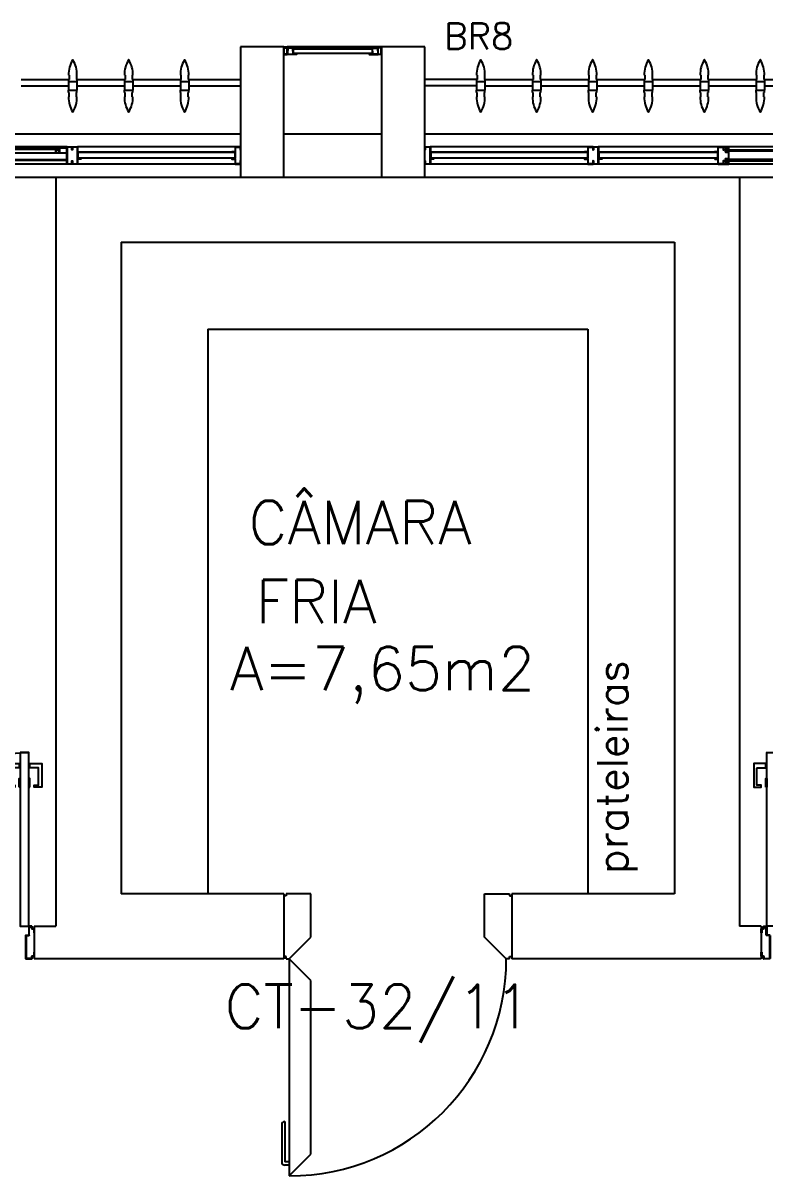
# Model space of a CAD drawing. Header units: millimetres. Extents: x 2128 to 2646, y 1972 to 2207.
# Drawn here: x 2345.61 to 2349.03, y 2048.37 to 2053.67 of the extents above; entities that cross this region are included whole.
import ezdxf

# ---------------------------------------------------------------- set-up
doc = ezdxf.new("R2010")
doc.units = ezdxf.units.MM
for name, color, linetype in [('AR-ALV', 2, 'Continuous'), ('AR-BRISES', 1, 'Continuous'), ('AR-ESQ', 1, 'Continuous'), ('AR-ESTC', 3, 'Continuous'), ('AR-PEITORIL', 1, 'Continuous'), ('AR-PORTA', 1, 'Continuous'), ('BR-PAINEL', 1, 'Continuous'), ('BR-SUPORTE', 1, 'Continuous'), ('BR-TEXTO', 2, 'Continuous'), ('CAMARA FRIA-CONG', 1, 'Continuous'), ('DT-ESQ-BAGUETE-C', 1, 'Continuous'), ('DT-ESQ-BAGUETE-V', 1, 'Continuous'), ('DT-ESQ-CHAPA DOBRADA-V', 1, 'Continuous'), ('DT-ESQ-MARCO-V', 1, 'Continuous'), ('DT-ESQ-PERFIL CADEIRA-C', 2, 'Continuous'), ('DT-ESQ-PERFIL CADEIRA-V', 2, 'Continuous'), ('DT-ESQ-PERFIL U-C', 2, 'Continuous'), ('DT-ESQ-PERFIL U-V', 1, 'Continuous'), ('DT-ESQ-VENEZIANA-C', 1, 'Continuous'), ('DT-ESQ-VENEZIANA-V', 1, 'Continuous'), ('DT-ESQ-VIDRO-C', 2, 'Continuous'), ('DT-ESQ-VIDRO-V', 71, 'Continuous'), ('DT-TXTMOD', 1, 'Continuous'), ('ENDEREÇO', 2, 'Continuous'), ('maçaneta', 1, 'Continuous'), ('mov', 1, 'Continuous'), ('PM-PERFIL U-C', 2, 'Continuous'), ('pm1', 2, 'Continuous'), ('pm2', 2, 'Continuous'), ('TEXTO', 2, 'Continuous'), ('Área', 2, 'Continuous')]:
    doc.layers.add(name, color=color, linetype=linetype)
doc.styles.add('S10', font='simplex.shx', dxfattribs={"height": 0.1})
doc.styles.add('S12', font='simplex.shx', dxfattribs={"width": 1.1, "height": 0.12})
doc.styles.add('S14', font='simplex.shx', dxfattribs={"height": 0.14})
doc.styles.add('UNB-100', font='simplex.shx', dxfattribs={"height": 0.2})
doc.styles.add('UNB1-100', font='simplex.shx', dxfattribs={"height": 0.2})

# ---------------------------------------------------------------- blocks, each defined once
blk = doc.blocks.new('pe100-alv-01p')
at = {"layer": 'maçaneta'}
for p, q in [((-0.025, 1.25), (-0.005, 1.25)), ((-0.025, 1.235), (-0.005, 1.235)), ((-0.005, 1.05), (-0.005, 1.235)), ((0.01, 1.065), (0.01, 1.235))]:
    blk.add_line(p, q, dxfattribs=at)
for centre, start, end in [((-0.005, 1.235), 360, 90), ((-0.005, 1.065), 270, 360)]:
    blk.add_arc(centre, 0.015, start, end, dxfattribs=at)
at = {"layer": 'mov'}
blk.add_arc((-0.025, 0.3), 1, 90, 180, dxfattribs=at)
at = {"layer": 'pm1'}
for p, q in [((-0.025, 1.3), (-0.125, 1.2)), ((-0.025, 1.3), (-0.025, 1.3)), ((-0.025, 0.3), (-0.025, 1.3)), ((-0.125, 1.2), (-0.125, 0.4)), ((-0.125, 0.4), (-0.025, 0.3)), ((-1.04, 0.29), (-1.05, 0.29)), ((-1.05, 0.01), (-1.05, 0.29)), ((-1.04, 0.3), (-1.025, 0.3)), ((-1.04, 0.3), (-1.04, 0.29)), ((-1.025, 0.3), (-0.925, 0.2)), ((-0.025, 0.3), (-0.125, 0.2)), ((-0.025, 0.3), (-0.025, 0.3)), ((-0.01, 0.3), (-0.025, 0.3)), ((-0.01, 0.3), (-0.01, 0.29)), ((-0.925, 0.2), (-0.925, 0)), ((-0.125, 0.2), (-0.125, 0)), ((-1.04, 0.01), (-1.05, 0.01)), ((-1.04, 0), (-1.04, 0.01)), ((-0.925, 0), (-1.04, 0)), ((-0.125, 0), (-0.01, 0)), ((-0.01, 0), (-0.01, 0.01))]:
    blk.add_line(p, q, dxfattribs=at)
at = {"layer": 'pm2'}
for p, q in [((-0.01, 0.29), (0, 0.29)), ((0, 0.01), (0, 0.29)), ((-0.01, 0.01), (0, 0.01))]:
    blk.add_line(p, q, dxfattribs=at)
blk = doc.blocks.new('EF51-P')
at = {"layer": 'DT-ESQ-BAGUETE-C', "ltscale": 0.1}
blk.add_lwpolyline([(0.8485, -0.125), (0.835, -0.125), (0.835, -0.1235), (0.848, -0.1235, 0.414214), (0.8485, -0.123), (0.8485, -0.112, 0.414214), (0.848, -0.1115), (0.835, -0.1115), (0.835, -0.11), (0.8485, -0.11, -0.414214), (0.85, -0.1115), (0.85, -0.1235, -0.414214)], format="xyb", close=True, dxfattribs=at)
at = {"layer": 'DT-ESQ-BAGUETE-V', "ltscale": 0.1}
blk.add_line((0.8485, -0.11), (1.3265, -0.11), dxfattribs=at)
at = {"layer": 'DT-ESQ-CHAPA DOBRADA-V', "ltscale": 0.1}
for p, q in [((0.8, -0.077), (1.3615, -0.077)), ((0.8, -0.08), (1.3615, -0.08))]:
    blk.add_line(p, q, dxfattribs=at)
at = {"layer": 'DT-ESQ-MARCO-V', "ltscale": 0.1}
for p, q in [((0.0235, -0.06), (0.7515, -0.06)), ((0.0235, -0.14), (0.7515, -0.14))]:
    blk.add_line(p, q, dxfattribs=at)
at = {"layer": 'DT-ESQ-PERFIL CADEIRA-C', "ltscale": 0.1}
blk.add_line((0.8, -0.1335), (0.8485, -0.1335), dxfattribs=at)
blk.add_lwpolyline([(0.8485, -0.135), (0.8, -0.135), (0.8, -0.1335), (0.835, -0.1335, -0.198912), (0.8339, -0.1331, -0.198913), (0.8335, -0.132), (0.8335, -0.112, 0.414214), (0.833, -0.1115), (0.8, -0.1115), (0.8, -0.11), (0.8335, -0.11, -0.414214), (0.835, -0.1115), (0.835, -0.1235), (0.835, -0.125), (0.835, -0.132), (0.8485, -0.132, -1)], format="xyb", close=True, dxfattribs=at)
at = {"layer": 'DT-ESQ-PERFIL CADEIRA-V', "ltscale": 0.1}
blk.add_line((0.8485, -0.135), (1.3265, -0.135), dxfattribs=at)
at = {"layer": 'DT-ESQ-PERFIL U-C', "ltscale": 0.1}
for points in [[(0.025, -0.1234), (0.025, -0.086), (0.0385, -0.086, 1), (0.0385, -0.083), (0.025, -0.083), (0.025, -0.0615, 0.414214), (0.0235, -0.06), (0.0015, -0.06, 0.414214), (0, -0.0615), (0, -0.075), (0.0015, -0.075), (0.0015, -0.0615), (0.0235, -0.0615), (0.0235, -0.083, 0.414214), (0.025, -0.0845, 0.414214), (0.0235, -0.086), (0.0235, -0.1234), (0.0235, -0.1385), (0.0015, -0.1385), (0.0015, -0.125), (0, -0.125), (0, -0.1385, 0.414214), (0.0015, -0.14), (0.0235, -0.14, 0.414214), (0.025, -0.1385)], [(0.04, -0.086), (0.0265, -0.086, 0.414214), (0.025, -0.0875), (0.025, -0.1145, 0.414214), (0.0265, -0.116), (0.04, -0.116), (0.04, -0.1145), (0.0265, -0.1145), (0.0265, -0.0875), (0.04, -0.0875)], [(0.75, -0.1234), (0.75, -0.086), (0.7365, -0.086, -1), (0.7365, -0.083), (0.75, -0.083), (0.75, -0.0615, -0.414214), (0.7515, -0.06), (0.7735, -0.06, -0.414214), (0.775, -0.0615), (0.775, -0.075), (0.7735, -0.075), (0.7735, -0.0615), (0.7515, -0.0615), (0.7515, -0.083, -0.414214), (0.75, -0.0845, -0.414214), (0.7515, -0.086), (0.7515, -0.1234), (0.7515, -0.1385), (0.7735, -0.1385), (0.7735, -0.125), (0.775, -0.125), (0.775, -0.1385, -0.414214), (0.7735, -0.14), (0.7515, -0.14, -0.414214), (0.75, -0.1385)], [(0.735, -0.086), (0.7485, -0.086, -0.414214), (0.75, -0.0875), (0.75, -0.1145, -0.414214), (0.7485, -0.116), (0.735, -0.116), (0.735, -0.1145), (0.7485, -0.1145), (0.7485, -0.0875), (0.735, -0.0875)], [(0.775, -0.0615, -0.414214), (0.7765, -0.06), (0.7985, -0.06, -0.414214), (0.8, -0.0615), (0.8, -0.1385, -0.414214), (0.7985, -0.14), (0.7765, -0.14, -0.414214), (0.775, -0.1385), (0.775, -0.125), (0.7765, -0.125), (0.7765, -0.138, 0.414214), (0.777, -0.1385), (0.798, -0.1385, 0.414214), (0.7985, -0.138), (0.7985, -0.062, 0.414214), (0.798, -0.0615), (0.777, -0.0615, 0.414214), (0.7765, -0.062), (0.7765, -0.075), (0.775, -0.075)]]:
    blk.add_lwpolyline(points, format="xyb", close=True, dxfattribs=at)
for points in [[(0.025, -0.0845), (0.0385, -0.0845)], [(0.75, -0.0845), (0.7365, -0.0845)]]:
    blk.add_lwpolyline(points, dxfattribs=at)
at = {"layer": 'DT-ESQ-PERFIL U-V', "ltscale": 0.1}
for p, q in [((0.7985, -0.06), (1.9515, -0.06)), ((0.7985, -0.14), (1.9515, -0.14))]:
    blk.add_line(p, q, dxfattribs=at)
at = {"layer": 'DT-ESQ-VENEZIANA-C', "ltscale": 0.1}
for p, q in [((0.0265, -0.113), (0.7485, -0.113)), ((0.0265, -0.1145), (0.7485, -0.1145))]:
    blk.add_line(p, q, dxfattribs=at)
at = {"layer": 'DT-ESQ-VENEZIANA-V', "ltscale": 0.1}
blk.add_line((0.0265, -0.0875), (0.7485, -0.0875), dxfattribs=at)
at = {"layer": 'DT-ESQ-VIDRO-C', "ltscale": 0.1}
blk.add_lwpolyline([(0.838, -0.13), (0.838, -0.127), (1.337, -0.127), (1.337, -0.13)], close=True, dxfattribs=at)
at = {"layer": 'DT-TXTMOD', "ltscale": 0.1, "style": 'S10', "flags": 3}
for tag, p in [('M01', (0.025, -0.28)), ('M02', (0.3253, -0.28)), ('M03', (0.627, -0.28)), ('M04', (0.9288, -0.28)), ('M05', (1.2306, -0.28)), ('M06', (1.5323, -0.28)), ('M07', (1.8341, -0.28)), ('M08', (2.1359, -0.28)), ('M09', (2.4376, -0.28)), ('M10', (2.7394, -0.28)), ('M11', (3.0412, -0.28)), ('M12', (3.3429, -0.28)), ('M13', (3.6447, -0.28)), ('M14', (3.9464, -0.28)), ('M15', (4.2482, -0.28)), ('M16', (4.55, -0.28)), ('M17', (4.8517, -0.28))]:
    blk.add_attdef(tag, p, '', height=0.1, dxfattribs=at)
blk = doc.blocks.new('EF54-P')
at = {"layer": 'DT-ESQ-MARCO-V', "ltscale": 0.1}
for p, q in [((3.1985, -0.06), (3.7515, -0.06)), ((3.7985, -0.06), (4.3515, -0.06)), ((4.3985, -0.06), (5.1265, -0.06)), ((3.1985, -0.14), (3.7515, -0.14)), ((3.7985, -0.14), (4.3515, -0.14)), ((4.3985, -0.14), (5.1265, -0.14))]:
    blk.add_line(p, q, dxfattribs=at)
at = {"layer": 'DT-ESQ-PERFIL U-C', "ltscale": 0.1}
for points in [[(3.75, -0.1285), (3.75, -0.1385, 0.414214), (3.7515, -0.14), (3.7735, -0.14, 0.414214), (3.775, -0.1385), (3.775, -0.125), (3.7735, -0.125), (3.7735, -0.138, -0.414214), (3.773, -0.1385), (3.752, -0.1385, -0.414214), (3.7515, -0.138), (3.7515, -0.1285), (3.7645, -0.1285, 0.414214), (3.766, -0.127), (3.766, -0.117, 0.414214), (3.7645, -0.1155), (3.7515, -0.1155), (3.7515, -0.0845), (3.7645, -0.0845, 0.414214), (3.766, -0.083), (3.766, -0.073, 0.414214), (3.7645, -0.0715), (3.7515, -0.0715), (3.7515, -0.062, -0.414214), (3.752, -0.0615), (3.773, -0.0615, -0.414214), (3.7735, -0.062), (3.7735, -0.075), (3.775, -0.075), (3.775, -0.0615, 0.414214), (3.7735, -0.06), (3.7515, -0.06, 0.414214), (3.75, -0.0615), (3.75, -0.0715, 0.414214), (3.7515, -0.073), (3.7645, -0.073), (3.7645, -0.083), (3.7515, -0.083), (3.7515, -0.083, 0.414214), (3.75, -0.0845), (3.75, -0.1155, 0.414214), (3.7515, -0.117), (3.7515, -0.117), (3.7645, -0.117), (3.7645, -0.127), (3.7515, -0.127, 0.414214)], [(3.8, -0.1234), (3.8, -0.086), (3.8135, -0.086, 1), (3.8135, -0.083), (3.8, -0.083), (3.8, -0.0615, 0.414214), (3.7985, -0.06), (3.7765, -0.06, 0.414214), (3.775, -0.0615), (3.775, -0.075), (3.7765, -0.075), (3.7765, -0.0615), (3.7985, -0.0615), (3.7985, -0.083, 0.414214), (3.8, -0.0845, 0.414214), (3.7985, -0.086), (3.7985, -0.1234), (3.7985, -0.1385), (3.7765, -0.1385), (3.7765, -0.125), (3.775, -0.125), (3.775, -0.1385, 0.414214), (3.7765, -0.14), (3.7985, -0.14, 0.414214), (3.8, -0.1385)], [(3.815, -0.086), (3.8015, -0.086, 0.414214), (3.8, -0.0875), (3.8, -0.1145, 0.414214), (3.8015, -0.116), (3.815, -0.116), (3.815, -0.1145), (3.8015, -0.1145), (3.8015, -0.0875), (3.815, -0.0875)], [(4.35, -0.1234), (4.35, -0.086), (4.3365, -0.086, -1), (4.3365, -0.083), (4.35, -0.083), (4.35, -0.0615, -0.414214), (4.3515, -0.06), (4.3735, -0.06, -0.414214), (4.375, -0.0615), (4.375, -0.075), (4.3735, -0.075), (4.3735, -0.0615), (4.3515, -0.0615), (4.3515, -0.083, -0.414214), (4.35, -0.0845, -0.414214), (4.3515, -0.086), (4.3515, -0.1234), (4.3515, -0.1385), (4.3735, -0.1385), (4.3735, -0.125), (4.375, -0.125), (4.375, -0.1385, -0.414214), (4.3735, -0.14), (4.3515, -0.14, -0.414214), (4.35, -0.1385)], [(4.335, -0.086), (4.3485, -0.086, -0.414214), (4.35, -0.0875), (4.35, -0.1145, -0.414214), (4.3485, -0.116), (4.335, -0.116), (4.335, -0.1145), (4.3485, -0.1145), (4.3485, -0.0875), (4.335, -0.0875)], [(4.4, -0.1234), (4.4, -0.086), (4.4135, -0.086, 1), (4.4135, -0.083), (4.4, -0.083), (4.4, -0.0615, 0.414214), (4.3985, -0.06), (4.3765, -0.06, 0.414214), (4.375, -0.0615), (4.375, -0.075), (4.3765, -0.075), (4.3765, -0.0615), (4.3985, -0.0615), (4.3985, -0.083, 0.414214), (4.4, -0.0845, 0.414214), (4.3985, -0.086), (4.3985, -0.1234), (4.3985, -0.1385), (4.3765, -0.1385), (4.3765, -0.125), (4.375, -0.125), (4.375, -0.1385, 0.414214), (4.3765, -0.14), (4.3985, -0.14, 0.414214), (4.4, -0.1385)], [(4.415, -0.086), (4.4015, -0.086, 0.414214), (4.4, -0.0875), (4.4, -0.1145, 0.414214), (4.4015, -0.116), (4.415, -0.116), (4.415, -0.1145), (4.4015, -0.1145), (4.4015, -0.0875), (4.415, -0.0875)], [(5.125, -0.1234), (5.125, -0.086), (5.1115, -0.086, -1), (5.1115, -0.083), (5.125, -0.083), (5.125, -0.0615, -0.414214), (5.1265, -0.06), (5.1485, -0.06, -0.414214), (5.15, -0.0615), (5.15, -0.075), (5.1485, -0.075), (5.1485, -0.0615), (5.1265, -0.0615), (5.1265, -0.083, -0.414214), (5.125, -0.0845, -0.414214), (5.1265, -0.086), (5.1265, -0.1234), (5.1265, -0.1385), (5.1485, -0.1385), (5.1485, -0.125), (5.15, -0.125), (5.15, -0.1385, -0.414214), (5.1485, -0.14), (5.1265, -0.14, -0.414214), (5.125, -0.1385)], [(5.11, -0.086), (5.1235, -0.086, -0.414214), (5.125, -0.0875), (5.125, -0.1145, -0.414214), (5.1235, -0.116), (5.11, -0.116), (5.11, -0.1145), (5.1235, -0.1145), (5.1235, -0.0875), (5.11, -0.0875)]]:
    blk.add_lwpolyline(points, format="xyb", close=True, dxfattribs=at)
for points in [[(3.8, -0.0845), (3.8135, -0.0845)], [(4.35, -0.0845), (4.3365, -0.0845)], [(4.4, -0.0845), (4.4135, -0.0845)], [(5.125, -0.0845), (5.1115, -0.0845)]]:
    blk.add_lwpolyline(points, dxfattribs=at)
at = {"layer": 'DT-ESQ-VENEZIANA-C', "ltscale": 0.1}
for p, q in [((3.8015, -0.113), (4.3485, -0.113)), ((3.8015, -0.1145), (4.3485, -0.1145)), ((4.4015, -0.113), (5.1235, -0.113)), ((4.4015, -0.1145), (5.1235, -0.1145))]:
    blk.add_line(p, q, dxfattribs=at)
at = {"layer": 'DT-ESQ-VENEZIANA-V', "ltscale": 0.1}
for p, q in [((3.8015, -0.0875), (4.3485, -0.0875)), ((4.4015, -0.0875), (5.1235, -0.0875))]:
    blk.add_line(p, q, dxfattribs=at)
at = {"layer": 'DT-ESQ-VIDRO-C', "ltscale": 0.1}
blk.add_lwpolyline([(3.7625, -0.081), (3.7625, -0.075), (3.1875, -0.075), (3.1875, -0.081)], close=True, dxfattribs=at)
at = {"layer": 'DT-ESQ-VIDRO-V', "ltscale": 0.1}
blk.add_lwpolyline([(3.7625, -0.119), (3.7625, -0.125), (3.1875, -0.125), (3.1875, -0.119)], close=True, dxfattribs=at)
at = {"layer": 'DT-TXTMOD', "ltscale": 0.1, "style": 'S10', "flags": 3}
for tag, p in [('M01', (0.025, -0.28)), ('M02', (0.3253, -0.28)), ('M03', (0.627, -0.28)), ('M04', (0.9288, -0.28)), ('M05', (1.2306, -0.28)), ('M06', (1.5323, -0.28)), ('M07', (1.8341, -0.28)), ('M08', (2.1359, -0.28)), ('M09', (2.4376, -0.28)), ('M10', (2.7394, -0.28)), ('M11', (3.0412, -0.28)), ('M12', (3.3429, -0.28)), ('M13', (3.6447, -0.28)), ('M14', (3.9464, -0.28)), ('M15', (4.2482, -0.28)), ('M16', (4.55, -0.28)), ('M17', (4.8517, -0.28))]:
    blk.add_attdef(tag, p, '', height=0.1, dxfattribs=at)
blk = doc.blocks.new('BR-MODULO8')
at = {"layer": 'BR-PAINEL'}
for p, q in [((-4.9117, 0.27), (-4.9092, 0.27)), ((-4.9092, 0.27), (-4.9092, 0.25)), ((-4.8758, 0.27), (-4.8758, 0.25)), ((-4.8733, 0.27), (-4.8758, 0.27)), ((-4.6542, 0.27), (-4.6517, 0.27)), ((-4.6517, 0.27), (-4.6517, 0.25)), ((-4.6183, 0.27), (-4.6183, 0.25)), ((-4.6158, 0.27), (-4.6183, 0.27)), ((-4.3967, 0.27), (-4.3942, 0.27)), ((-4.3942, 0.27), (-4.3942, 0.25)), ((-4.3608, 0.27), (-4.3608, 0.25)), ((-4.3583, 0.27), (-4.3608, 0.27)), ((-4.1392, 0.27), (-4.1367, 0.27)), ((-4.1367, 0.27), (-4.1367, 0.25)), ((-4.1033, 0.27), (-4.1033, 0.25)), ((-4.1008, 0.27), (-4.1033, 0.27)), ((-3.8817, 0.27), (-3.8792, 0.27)), ((-3.8792, 0.27), (-3.8792, 0.25)), ((-3.8458, 0.27), (-3.8458, 0.25)), ((-3.8433, 0.27), (-3.8458, 0.27)), ((-3.6242, 0.27), (-3.6217, 0.27)), ((-3.6217, 0.27), (-3.6217, 0.25)), ((-3.5883, 0.27), (-3.5883, 0.25)), ((-3.5858, 0.27), (-3.5883, 0.27)), ((-0.7917, 0.27), (-0.7892, 0.27)), ((-0.7892, 0.27), (-0.7892, 0.25)), ((-0.7558, 0.27), (-0.7558, 0.25)), ((-0.7533, 0.27), (-0.7558, 0.27)), ((-0.5342, 0.27), (-0.5317, 0.27)), ((-0.5317, 0.27), (-0.5317, 0.25)), ((-0.4958, 0.27), (-0.4983, 0.27)), ((-0.4983, 0.27), (-0.4983, 0.25)), ((-0.2767, 0.27), (-0.2742, 0.27)), ((-0.2742, 0.27), (-0.2742, 0.25)), ((-0.2408, 0.27), (-0.2408, 0.25)), ((-0.2383, 0.27), (-0.2408, 0.27)), ((-4.9117, 0.25), (-4.9117, 0.24)), ((-4.9117, 0.25), (-4.9092, 0.25)), ((-4.9117, 0.24), (-4.8733, 0.24)), ((-4.9117, 0.24), (-4.9117, 0.2)), ((-4.8733, 0.25), (-4.8758, 0.25)), ((-4.8733, 0.25), (-4.8733, 0.24)), ((-4.8733, 0.24), (-4.8733, 0.2)), ((-4.6542, 0.25), (-4.6542, 0.24)), ((-4.6542, 0.25), (-4.6517, 0.25)), ((-4.6542, 0.24), (-4.6158, 0.24)), ((-4.6542, 0.24), (-4.6542, 0.2)), ((-4.6158, 0.25), (-4.6183, 0.25)), ((-4.6158, 0.25), (-4.6158, 0.24)), ((-4.6158, 0.24), (-4.6158, 0.2)), ((-4.3967, 0.25), (-4.3967, 0.24)), ((-4.3967, 0.25), (-4.3942, 0.25)), ((-4.3967, 0.24), (-4.3583, 0.24)), ((-4.3967, 0.24), (-4.3967, 0.2)), ((-4.3583, 0.25), (-4.3608, 0.25)), ((-4.3583, 0.25), (-4.3583, 0.24)), ((-4.3583, 0.24), (-4.3583, 0.2)), ((-4.1392, 0.25), (-4.1392, 0.24)), ((-4.1392, 0.25), (-4.1367, 0.25)), ((-4.1392, 0.24), (-4.1008, 0.24)), ((-4.1392, 0.24), (-4.1392, 0.2)), ((-4.1008, 0.25), (-4.1033, 0.25)), ((-4.1008, 0.25), (-4.1008, 0.24)), ((-4.1008, 0.24), (-4.1008, 0.2)), ((-3.8817, 0.25), (-3.8817, 0.24)), ((-3.8817, 0.25), (-3.8792, 0.25)), ((-3.8817, 0.24), (-3.8433, 0.24)), ((-3.8817, 0.24), (-3.8817, 0.2)), ((-3.8433, 0.25), (-3.8458, 0.25)), ((-3.8433, 0.25), (-3.8433, 0.24)), ((-3.8433, 0.24), (-3.8433, 0.2)), ((-3.6242, 0.25), (-3.6242, 0.24)), ((-3.6242, 0.25), (-3.6217, 0.25)), ((-3.6242, 0.24), (-3.5858, 0.24)), ((-3.6242, 0.24), (-3.6242, 0.2)), ((-3.5858, 0.25), (-3.5883, 0.25)), ((-3.5858, 0.25), (-3.5858, 0.24)), ((-3.5858, 0.24), (-3.5858, 0.2)), ((-0.7917, 0.25), (-0.7917, 0.24)), ((-0.7917, 0.25), (-0.7892, 0.25)), ((-0.7917, 0.24), (-0.7533, 0.24)), ((-0.7917, 0.24), (-0.7917, 0.2)), ((-0.7533, 0.25), (-0.7558, 0.25)), ((-0.7533, 0.25), (-0.7533, 0.24)), ((-0.7533, 0.24), (-0.7533, 0.2)), ((-0.5342, 0.25), (-0.5317, 0.25)), ((-0.5342, 0.25), (-0.5342, 0.24)), ((-0.5342, 0.24), (-0.5342, 0.2)), ((-0.5342, 0.24), (-0.4958, 0.24)), ((-0.4958, 0.25), (-0.4983, 0.25)), ((-0.4958, 0.25), (-0.4958, 0.24)), ((-0.4958, 0.24), (-0.4958, 0.2)), ((-0.2767, 0.25), (-0.2767, 0.24)), ((-0.2767, 0.25), (-0.2742, 0.25)), ((-0.2767, 0.24), (-0.2383, 0.24)), ((-0.2767, 0.24), (-0.2767, 0.2)), ((-0.2383, 0.25), (-0.2408, 0.25)), ((-0.2383, 0.25), (-0.2383, 0.24)), ((-0.2383, 0.24), (-0.2383, 0.2)), ((-4.9117, 0.2), (-4.8733, 0.2)), ((-4.9117, 0.19), (-4.9117, 0.2)), ((-4.9117, 0.19), (-4.9092, 0.19)), ((-4.9117, 0.17), (-4.9092, 0.17)), ((-4.9092, 0.17), (-4.9092, 0.19)), ((-4.8733, 0.19), (-4.8758, 0.19)), ((-4.8758, 0.17), (-4.8758, 0.19)), ((-4.8733, 0.17), (-4.8758, 0.17)), ((-4.8733, 0.19), (-4.8733, 0.2)), ((-4.6542, 0.2), (-4.6158, 0.2)), ((-4.6542, 0.19), (-4.6542, 0.2)), ((-4.6542, 0.19), (-4.6517, 0.19)), ((-4.6542, 0.17), (-4.6517, 0.17)), ((-4.6517, 0.17), (-4.6517, 0.19)), ((-4.6158, 0.19), (-4.6183, 0.19)), ((-4.6183, 0.17), (-4.6183, 0.19)), ((-4.6158, 0.17), (-4.6183, 0.17)), ((-4.6158, 0.19), (-4.6158, 0.2)), ((-4.3967, 0.2), (-4.3583, 0.2)), ((-4.3967, 0.19), (-4.3967, 0.2)), ((-4.3967, 0.19), (-4.3942, 0.19)), ((-4.3967, 0.17), (-4.3942, 0.17)), ((-4.3942, 0.17), (-4.3942, 0.19)), ((-4.3583, 0.19), (-4.3608, 0.19)), ((-4.3608, 0.17), (-4.3608, 0.19)), ((-4.3583, 0.17), (-4.3608, 0.17)), ((-4.3583, 0.19), (-4.3583, 0.2)), ((-4.1392, 0.2), (-4.1008, 0.2)), ((-4.1392, 0.19), (-4.1392, 0.2)), ((-4.1392, 0.19), (-4.1367, 0.19)), ((-4.1392, 0.17), (-4.1367, 0.17)), ((-4.1367, 0.17), (-4.1367, 0.19)), ((-4.1008, 0.19), (-4.1033, 0.19)), ((-4.1033, 0.17), (-4.1033, 0.19)), ((-4.1008, 0.17), (-4.1033, 0.17)), ((-4.1008, 0.19), (-4.1008, 0.2)), ((-3.8817, 0.2), (-3.8433, 0.2)), ((-3.8817, 0.19), (-3.8817, 0.2)), ((-3.8817, 0.19), (-3.8792, 0.19)), ((-3.8817, 0.17), (-3.8792, 0.17)), ((-3.8792, 0.17), (-3.8792, 0.19)), ((-3.8433, 0.19), (-3.8458, 0.19)), ((-3.8458, 0.17), (-3.8458, 0.19)), ((-3.8433, 0.17), (-3.8458, 0.17)), ((-3.8433, 0.19), (-3.8433, 0.2)), ((-3.6242, 0.2), (-3.5858, 0.2)), ((-3.6242, 0.19), (-3.6242, 0.2)), ((-3.6242, 0.19), (-3.6217, 0.19)), ((-3.6242, 0.17), (-3.6217, 0.17)), ((-3.6217, 0.17), (-3.6217, 0.19)), ((-3.5858, 0.19), (-3.5883, 0.19)), ((-3.5883, 0.17), (-3.5883, 0.19)), ((-3.5858, 0.17), (-3.5883, 0.17)), ((-3.5858, 0.19), (-3.5858, 0.2)), ((-0.7917, 0.2), (-0.7533, 0.2)), ((-0.7917, 0.19), (-0.7917, 0.2)), ((-0.7917, 0.19), (-0.7892, 0.19)), ((-0.7917, 0.17), (-0.7892, 0.17)), ((-0.7892, 0.17), (-0.7892, 0.19)), ((-0.7533, 0.19), (-0.7558, 0.19)), ((-0.7558, 0.17), (-0.7558, 0.19)), ((-0.7533, 0.17), (-0.7558, 0.17)), ((-0.7533, 0.19), (-0.7533, 0.2)), ((-0.5342, 0.19), (-0.5342, 0.2)), ((-0.5342, 0.2), (-0.4958, 0.2)), ((-0.5342, 0.19), (-0.5317, 0.19)), ((-0.5342, 0.17), (-0.5317, 0.17)), ((-0.5317, 0.17), (-0.5317, 0.19)), ((-0.4983, 0.17), (-0.4983, 0.19)), ((-0.4958, 0.19), (-0.4983, 0.19)), ((-0.4958, 0.17), (-0.4983, 0.17)), ((-0.4958, 0.19), (-0.4958, 0.2)), ((-0.2767, 0.2), (-0.2383, 0.2)), ((-0.2767, 0.19), (-0.2767, 0.2)), ((-0.2767, 0.19), (-0.2742, 0.19)), ((-0.2767, 0.17), (-0.2742, 0.17)), ((-0.2742, 0.17), (-0.2742, 0.19)), ((-0.2383, 0.19), (-0.2408, 0.19)), ((-0.2408, 0.17), (-0.2408, 0.19)), ((-0.2383, 0.17), (-0.2408, 0.17)), ((-0.2383, 0.19), (-0.2383, 0.2))]:
    blk.add_line(p, q, dxfattribs=at)
for centre, radius, start, end in [((-4.7867, 0.2739), 0.1251, 148.4721, 181.772), ((-4.8925, 0.3387), 0.001, 37.1012, 142.8988), ((-4.9983, 0.2739), 0.1251, 358.228, 31.5279), ((-4.5292, 0.2739), 0.1251, 148.4721, 181.772), ((-4.635, 0.3387), 0.001, 37.1012, 142.8988), ((-4.7408, 0.2739), 0.1251, 358.228, 31.5279), ((-4.2717, 0.2739), 0.1251, 148.4721, 181.772), ((-4.3775, 0.3387), 0.001, 37.1012, 142.8988), ((-4.4833, 0.2739), 0.1251, 358.228, 31.5279), ((-4.0142, 0.2739), 0.1251, 148.4721, 181.772), ((-4.12, 0.3387), 0.001, 37.1012, 142.8988), ((-4.2258, 0.2739), 0.1251, 358.228, 31.5279), ((-3.7567, 0.2739), 0.1251, 148.4721, 181.772), ((-3.8625, 0.3387), 0.001, 37.1012, 142.8988), ((-3.9683, 0.2739), 0.1251, 358.228, 31.5279), ((-3.4992, 0.2739), 0.1251, 148.4721, 181.772), ((-3.605, 0.3387), 0.001, 37.1012, 142.8988), ((-3.7108, 0.2739), 0.1251, 358.228, 31.5279), ((-0.6667, 0.2739), 0.1251, 148.4721, 181.772), ((-0.7725, 0.3387), 0.001, 37.1012, 142.8988), ((-0.8783, 0.2739), 0.1251, 358.228, 31.5279), ((-0.4092, 0.2739), 0.1251, 148.4721, 181.772), ((-0.515, 0.3387), 0.001, 37.1012, 142.8988), ((-0.6208, 0.2739), 0.1251, 358.228, 31.5279), ((-0.1517, 0.2739), 0.1251, 148.4721, 181.772), ((-0.2575, 0.3387), 0.001, 37.1012, 142.8988), ((-0.3633, 0.2739), 0.1251, 358.228, 31.5279), ((-4.7867, 0.1661), 0.1251, 178.228, 211.5279), ((-4.9983, 0.1661), 0.1251, 328.4721, 1.772), ((-4.5292, 0.1661), 0.1251, 178.228, 211.5279), ((-4.7408, 0.1661), 0.1251, 328.4721, 1.772), ((-4.2717, 0.1661), 0.1251, 178.228, 211.5279), ((-4.4833, 0.1661), 0.1251, 328.4721, 1.772), ((-4.0142, 0.1661), 0.1251, 178.228, 211.5279), ((-4.2258, 0.1661), 0.1251, 328.4721, 1.772), ((-3.7567, 0.1661), 0.1251, 178.228, 211.5279), ((-3.9683, 0.1661), 0.1251, 328.4721, 1.772), ((-3.4992, 0.1661), 0.1251, 178.228, 211.5279), ((-3.7108, 0.1661), 0.1251, 328.4721, 1.772), ((-0.6667, 0.1661), 0.1251, 178.228, 211.5279), ((-0.8783, 0.1661), 0.1251, 328.4721, 1.772), ((-0.4092, 0.1661), 0.1251, 178.228, 211.5279), ((-0.6208, 0.1661), 0.1251, 328.4721, 1.772), ((-0.1517, 0.1661), 0.1251, 178.228, 211.5279), ((-0.3633, 0.1661), 0.1251, 328.4721, 1.772), ((-4.8925, 0.1013), 0.001, 217.1012, 322.8988), ((-4.635, 0.1013), 0.001, 217.1012, 322.8988), ((-4.3775, 0.1013), 0.001, 217.1012, 322.8988), ((-4.12, 0.1013), 0.001, 217.1012, 322.8988), ((-3.8625, 0.1013), 0.001, 217.1012, 322.8988), ((-3.605, 0.1013), 0.001, 217.1012, 322.8988), ((-0.7725, 0.1013), 0.001, 217.1012, 322.8988), ((-0.515, 0.1013), 0.001, 217.1012, 322.8988), ((-0.2575, 0.1013), 0.001, 217.1012, 322.8988)]:
    blk.add_arc(centre, radius, start, end, dxfattribs=at)
at = {"layer": 'BR-SUPORTE'}
for p, q in [((-4.9117, 0.25), (-5.15, 0.25)), ((-4.9117, 0.22), (-5.15, 0.22)), ((-4.8733, 0.25), (-4.6517, 0.25)), ((-4.8733, 0.22), (-4.6542, 0.22)), ((-4.6158, 0.25), (-4.3942, 0.25)), ((-4.6158, 0.22), (-4.3967, 0.22)), ((-4.3583, 0.25), (-4.1367, 0.25)), ((-4.3583, 0.22), (-4.1392, 0.22)), ((-4.1008, 0.25), (-3.8792, 0.25)), ((-4.1008, 0.22), (-3.8817, 0.22)), ((-3.8433, 0.25), (-3.6217, 0.25)), ((-3.8433, 0.22), (-3.6242, 0.22)), ((-3.5858, 0.25), (-3.3642, 0.25)), ((-3.5858, 0.22), (-3.3667, 0.22)), ((-1.0108, 0.25), (-0.7892, 0.25)), ((-1.0108, 0.22), (-0.7917, 0.22)), ((-0.7533, 0.25), (-0.5317, 0.25)), ((-0.7533, 0.22), (-0.5342, 0.22)), ((-0.4958, 0.25), (-0.2742, 0.25)), ((-0.4958, 0.22), (-0.2767, 0.22)), ((-0.2383, 0.25), (0, 0.25)), ((-0.2383, 0.22), (0, 0.22))]:
    blk.add_line(p, q, dxfattribs=at)
blk = doc.blocks.new('PM3')
at = {"layer": 'maçaneta'}
for points in [[(0.02, 0.825), (-0.035, 0.825), (-0.035, 0.715), (0, 0.715), (0, 0.725), (-0.02, 0.725), (-0.02, 0.8035, -0.414214), (-0.0185, 0.805), (0.02, 0.805)], [(0.125, 0.825), (0.07, 0.825), (0.07, 0.805), (0.1085, 0.805, -0.414214), (0.11, 0.8035), (0.11, 0.725), (0.09, 0.725), (0.09, 0.715), (0.125, 0.715)]]:
    blk.add_lwpolyline(points, format="xyb", close=True, dxfattribs=at)
for points in [[(0.02, 0.715), (0.02, 0.755), (0.025, 0.755), (0.025, 0.715)], [(0.07, 0.715), (0.07, 0.755), (0.065, 0.755), (0.065, 0.715)]]:
    blk.add_lwpolyline(points, close=True, dxfattribs=at)
at = {"layer": 'mov'}
blk.add_arc((0.025, 0.075), 0.8, 0, 90, dxfattribs=at)
at = {"layer": 'PM-PERFIL U-C'}
for p, q in [((0, 0.045), (0, 0.0635)), ((0.0015, 0.065), (0.01, 0.065)), ((0.002, 0.063), (0.002, 0.045)), ((0.0105, 0.063), (0.002, 0.063)), ((0.01, 0.065), (0.01, 0.0735)), ((0.0115, 0.075), (0.0235, 0.075)), ((0.012, 0.073), (0.012, 0.0645)), ((0.023, 0.073), (0.012, 0.073)), ((0.023, 0.0335), (0.023, 0.073)), ((0.025, 0.0735), (0.025, 0.034)), ((0.825, 0.0735), (0.825, 0.034)), ((0.8385, 0.075), (0.8265, 0.075)), ((0.827, 0.073), (0.838, 0.073)), ((0.827, 0.0335), (0.827, 0.073)), ((0.838, 0.073), (0.838, 0.0645)), ((0.8395, 0.063), (0.848, 0.063)), ((0.84, 0.065), (0.84, 0.0735)), ((0.8485, 0.065), (0.84, 0.065)), ((0.848, 0.063), (0.848, 0.045)), ((0.85, 0.045), (0.85, 0.0635)), ((0.002, 0.045), (0, 0.045)), ((0.038, 0.032), (0.0245, 0.032)), ((0.0385, 0.034), (0.025, 0.034)), ((0.038, 0.032), (0.038, -0.073)), ((0.04, 0.0325), (0.04, -0.0735)), ((0.81, 0.0325), (0.81, -0.0735)), ((0.8115, 0.034), (0.825, 0.034)), ((0.812, 0.032), (0.8255, 0.032)), ((0.812, 0.032), (0.812, -0.073)), ((0.848, 0.045), (0.85, 0.045)), ((0, -0.045), (0.002, -0.045)), ((0, -0.0635), (0, -0.045)), ((0.002, -0.045), (0.002, -0.063)), ((0.85, -0.045), (0.848, -0.045)), ((0.848, -0.045), (0.848, -0.063)), ((0.85, -0.0635), (0.85, -0.045)), ((0.01, -0.065), (0.0015, -0.065)), ((0.002, -0.063), (0.0105, -0.063)), ((0.01, -0.0735), (0.01, -0.065)), ((0.0385, -0.075), (0.0115, -0.075)), ((0.012, -0.0645), (0.012, -0.073)), ((0.012, -0.073), (0.038, -0.073)), ((0.8115, -0.075), (0.8385, -0.075)), ((0.838, -0.073), (0.812, -0.073)), ((0.838, -0.0645), (0.838, -0.073)), ((0.848, -0.063), (0.8395, -0.063)), ((0.84, -0.0735), (0.84, -0.065)), ((0.84, -0.065), (0.8485, -0.065))]:
    blk.add_line(p, q, dxfattribs=at)
for centre, start, end in [((0.0015, 0.0635), 90, 180), ((0.0115, 0.0735), 90, 180), ((0.0105, 0.0645), 270, 0), ((0.0235, 0.0735), 360, 90), ((0.8265, 0.0735), 90, 180), ((0.8395, 0.0645), 180, 270), ((0.8385, 0.0735), 0, 90), ((0.8485, 0.0635), 0, 90), ((0.0245, 0.0335), 180, 270), ((0.0385, 0.0325), 0, 90), ((0.8115, 0.0325), 90, 180), ((0.8255, 0.0335), 270, 0), ((0.0015, -0.0635), 180, 270), ((0.0115, -0.0735), 180, 270), ((0.0105, -0.0645), 0, 90), ((0.0385, -0.0735), 269.9386, 0), ((0.8115, -0.0735), 180, 270.0614), ((0.8395, -0.0645), 90, 180), ((0.8385, -0.0735), 270, 0), ((0.8485, -0.0635), 270, 0)]:
    blk.add_arc(centre, 0.0015, start, end, dxfattribs=at)
at = {"layer": 'pm1'}
blk.add_lwpolyline([(0.065, 0.875), (0.065, 0.075), (0.025, 0.075), (0.025, 0.875)], close=True, dxfattribs=at)
blk = doc.blocks.new('EF01C-P')
at = {"layer": 'DT-ESQ-BAGUETE-C', "ltscale": 0.1}
for points in [[(0.0015, 0.035), (0.015, 0.035), (0.015, 0.0335), (0.0015, 0.0335), (0.0015, 0.005), (0.015, 0.005), (0.015, 0.0035), (0.0015, 0.0035, -0.414214), (0, 0.005), (0, 0.0335, -0.414214)], [(0.4485, 0.035), (0.435, 0.035), (0.435, 0.0335), (0.4485, 0.0335), (0.4485, 0.005), (0.435, 0.005), (0.435, 0.0035), (0.4485, 0.0035, 0.414214), (0.45, 0.005), (0.45, 0.0335, 0.414214)]]:
    blk.add_lwpolyline(points, format="xyb", close=True, dxfattribs=at)
at = {"layer": 'DT-ESQ-PERFIL CADEIRA-C', "ltscale": 0.1}
for points in [[(0.01, 0.0015), (0.01, 0.003), (0.0015, 0.003, 1), (0.0015, 0), (0.015, 0, 0.414214), (0.0165, 0.0015), (0.0165, 0.0335), (0.043, 0.0335)], [(0.043, 0.0065), (0.018, 0.0065), (0.018, 0.0165), (0.0165, 0.0165), (0.0165, 0.0065, 0.414214), (0.018, 0.005), (0.043, 0.005), (0.0565, 0.005, 1), (0.0565, 0.008), (0.043, 0.008), (0.043, 0.02), (0.043, 0.032), (0.0565, 0.032, 1), (0.0565, 0.035), (0.043, 0.035), (0.0165, 0.035, 0.414214), (0.015, 0.0335), (0.015, 0.0015), (0.0015, 0.0015)], [(0.0415, 0.02), (0.0415, 0.032, -0.414214), (0.043, 0.0335), (0.0565, 0.0335)], [(0.0415, 0.02), (0.0415, 0.008, 0.414214), (0.043, 0.0065), (0.0565, 0.0065)], [(0.407, 0.0065), (0.432, 0.0065), (0.432, 0.0165), (0.4335, 0.0165), (0.4335, 0.0065, -0.414214), (0.432, 0.005), (0.407, 0.005), (0.3935, 0.005, -1), (0.3935, 0.008), (0.407, 0.008), (0.407, 0.02), (0.407, 0.032), (0.3935, 0.032, -1), (0.3935, 0.035), (0.407, 0.035), (0.4335, 0.035, -0.414214), (0.435, 0.0335), (0.435, 0.0015), (0.4485, 0.0015)], [(0.4085, 0.02), (0.4085, 0.032, 0.414214), (0.407, 0.0335), (0.3935, 0.0335)], [(0.4085, 0.02), (0.4085, 0.008, -0.414214), (0.407, 0.0065), (0.3935, 0.0065)], [(0.44, 0.0015), (0.44, 0.003), (0.4485, 0.003, -1), (0.4485, 0), (0.435, 0, -0.414214), (0.4335, 0.0015), (0.4335, 0.0335), (0.407, 0.0335)]]:
    blk.add_lwpolyline(points, format="xyb", dxfattribs=at)
at = {"layer": 'DT-ESQ-PERFIL CADEIRA-V', "ltscale": 0.1}
blk.add_line((0.015, 0), (0.435, 0), dxfattribs=at)
at = {"layer": 'DT-ESQ-VENEZIANA-C', "ltscale": 0.1}
for p, q in [((0.043, 0.0105), (0.407, 0.0105)), ((0.043, 0.009), (0.407, 0.009))]:
    blk.add_line(p, q, dxfattribs=at)
at = {"layer": 'DT-ESQ-VENEZIANA-V', "ltscale": 0.1}
blk.add_line((0.043, 0.031), (0.407, 0.031), dxfattribs=at)
at = {"layer": 'DT-TXTMOD', "ltscale": 0.1, "style": 'S10', "flags": 3}
blk.add_attdef('EF01C', (0.0208, -0.14), '', height=0.1, dxfattribs=at)

msp = doc.modelspace()

# ---------------------------------------------------------------- linework, layer by layer
at = {"layer": 'AR-ALV'}
for p, q in [((2346.8115, 2053.1651), (2347.2615, 2053.1651)), ((2345.7615, 2052.9651), (2345.7615, 2049.5151)), ((2345.7615, 2052.9651), (2348.9115, 2052.9651)), ((2346.8115, 2052.9651), (2347.2615, 2052.9651)), ((2348.9115, 2052.9651), (2348.9115, 2049.5151)), ((2346.0615, 2052.6651), (2346.0615, 2049.6651)), ((2346.0615, 2052.6651), (2348.6115, 2052.6651)), ((2348.6115, 2052.6651), (2348.6115, 2049.6651)), ((2346.8115, 2049.6651), (2346.0615, 2049.6651)), ((2346.8115, 2049.6651), (2346.8115, 2049.3651)), ((2347.8615, 2049.6651), (2347.8615, 2049.3651)), ((2348.6115, 2049.6651), (2347.8615, 2049.6651)), ((2345.6615, 2049.5151), (2345.6615, 2049.3651)), ((2345.6615, 2049.5151), (2345.7615, 2049.5151)), ((2349.0115, 2049.5151), (2348.9115, 2049.5151)), ((2349.0115, 2049.5151), (2349.0115, 2049.3651)), ((2346.8115, 2049.3651), (2345.6615, 2049.3651)), ((2349.0115, 2049.3651), (2347.8615, 2049.3651))]:
    msp.add_line(p, q, dxfattribs=at)
at = {"layer": 'AR-ESTC'}
for p, q in [((2346.6115, 2053.5651), (2346.6115, 2052.9651)), ((2346.8115, 2053.5651), (2346.6115, 2053.5651)), ((2346.8115, 2052.9651), (2346.8115, 2053.5651)), ((2347.2615, 2053.5651), (2347.2615, 2052.9651)), ((2347.4615, 2053.5651), (2347.2615, 2053.5651)), ((2347.4615, 2052.9651), (2347.4615, 2053.5651)), ((2346.6115, 2052.9651), (2346.8115, 2052.9651)), ((2347.2615, 2052.9651), (2347.4615, 2052.9651))]:
    msp.add_line(p, q, dxfattribs=at)
at = {"layer": 'AR-PEITORIL'}
for p, q in [((2341.4615, 2053.1651), (2346.6115, 2053.1651)), ((2347.4615, 2053.1651), (2351.2365, 2053.1651)), ((2341.4615, 2052.9651), (2346.6115, 2052.9651)), ((2347.4615, 2052.9651), (2351.1615, 2052.9651))]:
    msp.add_line(p, q, dxfattribs=at)
at = {"layer": 'CAMARA FRIA-CONG'}
for p, q in [((2346.4615, 2052.2651), (2348.2115, 2052.2651)), ((2346.4615, 2052.2651), (2346.4615, 2049.6651)), ((2348.2115, 2052.2651), (2348.2115, 2049.6651))]:
    msp.add_line(p, q, dxfattribs=at)

# ---------------------------------------------------------------- block references
at = {"layer": 'AR-BRISES'}
msp.add_blockref('BR-MODULO8', (2346.6115, 2053.1651), dxfattribs=at)
ref = msp.add_blockref('BR-MODULO8', (2352.6115, 2053.1651), dxfattribs=at)
ref.add_attrib('BR', 'BR8', (2347.5499, 2053.5547), dxfattribs={"layer": 'BR-TEXTO', "height": 0.12, "style": 'S12'})
at = {"layer": 'AR-ESQ', "rotation": 180}
for name, p in [('EF01C-P', (2347.2615, 2053.5651)), ('EF51-P', (2346.6115, 2052.9651)), ('EF54-P', (2352.6115, 2052.9651))]:
    msp.add_blockref(name, p, dxfattribs=at)
at = {"layer": 'AR-PORTA', "xscale": -1}
msp.add_blockref('PM3', (2345.6615, 2049.4401), dxfattribs=at)
at = {"layer": 'AR-PORTA'}
msp.add_blockref('PM3', (2349.0115, 2049.4401), dxfattribs=at)
at = {"layer": 'AR-PORTA', "rotation": 180}
msp.add_blockref('pe100-alv-01p', (2346.8115, 2049.6651), dxfattribs=at)

# ---------------------------------------------------------------- texts
at = {"layer": 'CAMARA FRIA-CONG', "style": 'S14'}
msp.add_text('prateleiras', height=0.14, rotation=90, dxfattribs=at).set_placement((2348.3948, 2049.756))
at = {"layer": 'ENDEREÇO', "style": 'UNB1-100'}
msp.add_text('CT-32/11', height=0.2, dxfattribs=at).set_placement((2346.539, 2049.0461))
at = {"layer": 'TEXTO', "style": 'UNB-100'}
for s, p in [('CÂMARA', (2346.6486, 2051.2742)), ('FRIA', (2346.6816, 2050.9106))]:
    msp.add_text(s, height=0.2, dxfattribs=at).set_placement(p)
at = {"layer": 'Área', "style": 'UNB-100'}
msp.add_text('A=7,65m2', height=0.2, dxfattribs=at).set_placement((2346.5638, 2050.6017))

doc.saveas('drawing.dxf')
